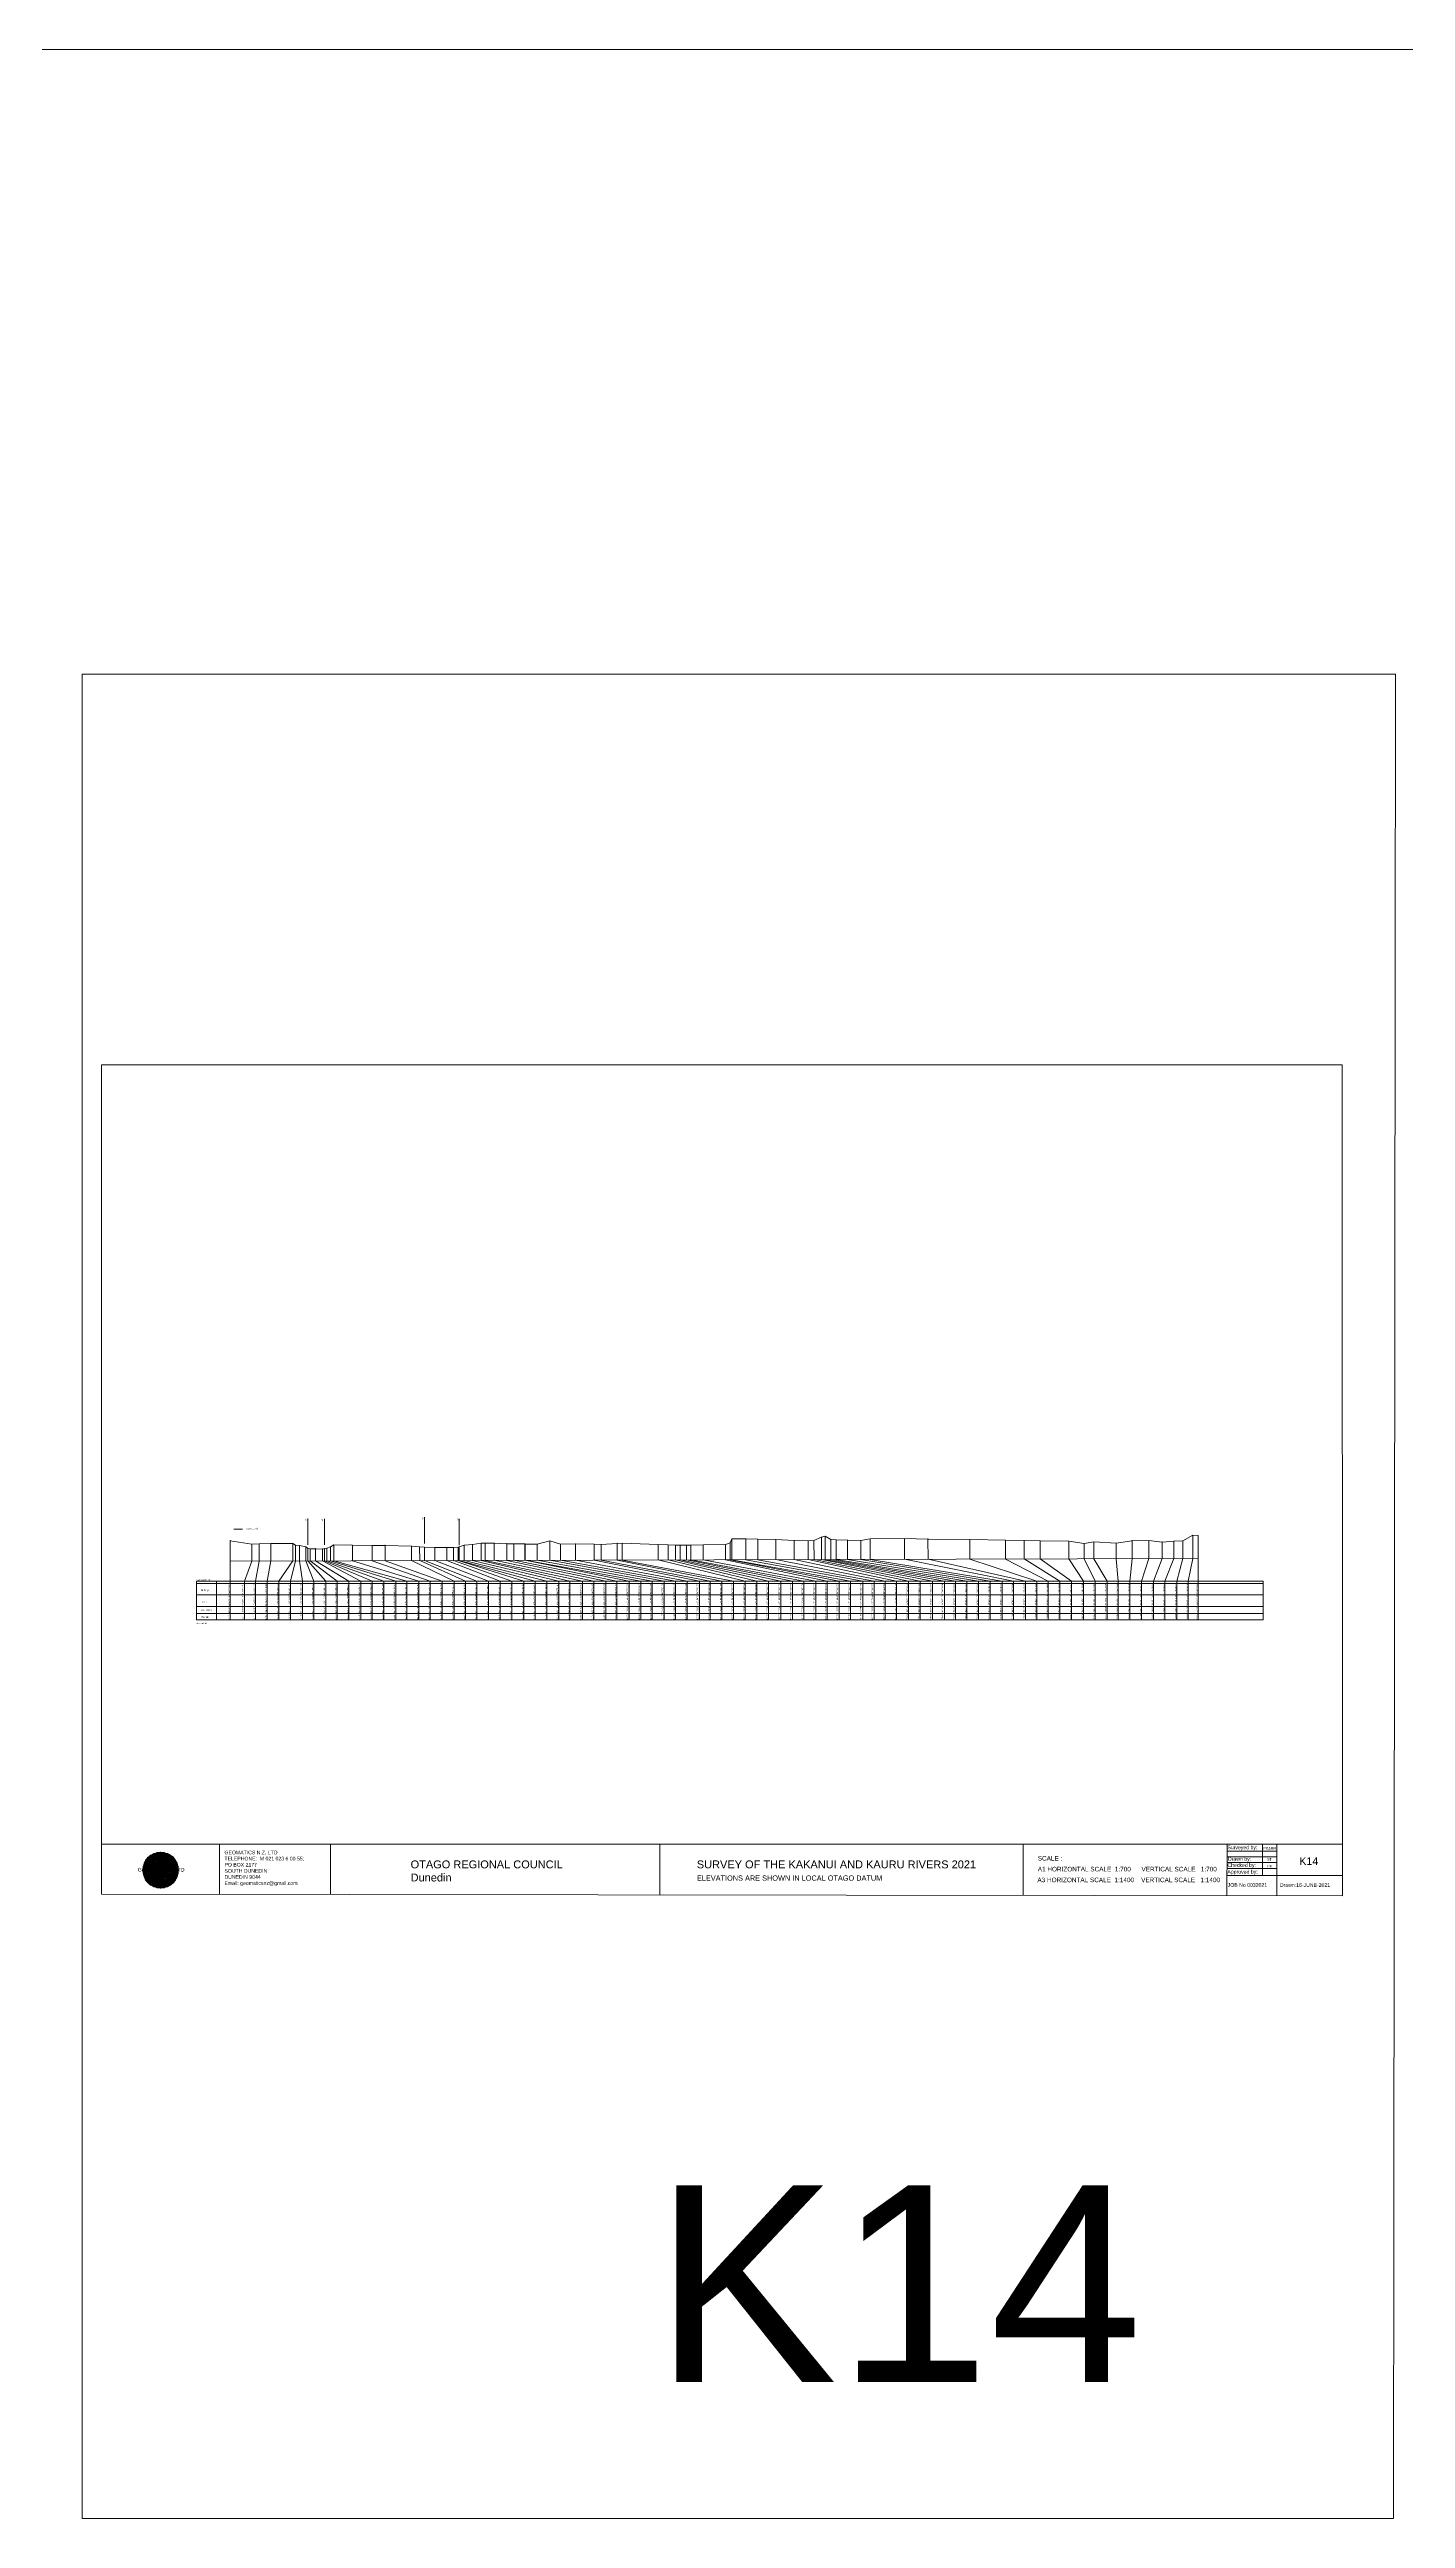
# Model space of a CAD drawing. Header units: millimetres. Extents: x -13804604 to 13046302109, y -19137686871 to 1424964600.
# Drawn here: x -2583307 to -2100456, y -188574 to 690096 of the extents above; entities that cross this region are included whole.
import ezdxf

# ---------------------------------------------------------------- set-up
doc = ezdxf.new("R2010")
doc.units = ezdxf.units.MM
doc.header["$PDMODE"] = 35
doc.header["$PDSIZE"] = 20
doc.layers.get('0').update_dxf_attribs({"lineweight": 0})
doc.layers.add('Datum revision K8-21', color=7, linetype='Continuous', lineweight=0)
doc.layers.add('geo', color=7, linetype='Continuous', lineweight=0)
doc.styles.get("Standard").update_dxf_attribs({"font": 'arial.ttf'})

# ---------------------------------------------------------------- blocks, each defined once
blk = doc.blocks.new('Geomatics_Circle_SPT')
at = {"layer": 'geo', "color": 2, "linetype": 'Continuous', "lineweight": 0}
for p, q in [((0, 25.2), (-25.2, 0)), ((-24.7, 4.9), (-4.9, 24.7)), ((-24.7, -4.9), (4.9, 24.7)), ((4.9, -24.7), (-24.7, 4.9)), ((-24.7, 0), (0, -24.7)), ((-9.7, 23.3), (-23.3, 9.6)), ((9.7, 23.3), (-23.3, -9.7)), ((-23.3, 9.7), (9.7, -23.3)), ((-21, 14), (-14, 21)), ((-21, -14), (14, 21)), ((14, -21), (-21, 14)), ((0, 0), (-17.8, 17.8)), ((0, 0), (-17.8, -17.8)), ((-14, 21), (21, -14)), ((21, 14), (-14, -21)), ((23.3, -9.7), (-9.7, 23.3)), ((-9.7, -23.3), (23.3, 9.7)), ((-4.9, 24.7), (24.7, -4.9)), ((24.7, 4.9), (-4.9, -24.7)), ((25.2, 0), (0, 25.2)), ((0, 0), (17.8, 17.8)), ((0, 0), (17.8, -17.8)), ((0, -24.8), (25.2, 0)), ((4.9, 24.7), (24.7, 4.9)), ((23.3, 9.7), (9.7, 23.3)), ((14, 21), (21, 14)), ((17.8, 18.1), (17.8, 18.1)), ((-4.9, -24.7), (-24.7, -4.9)), ((-23.3, -9.7), (-9.7, -23.3)), ((-14, -21), (-21, -14)), ((-17.8, -17.8), (-17.8, -17.8)), ((24.7, -4.9), (4.9, -24.7)), ((4.9, -24.7), (4.9, -24.7)), ((9.7, -23.3), (23.3, -9.7)), ((21, -14), (14, -21)), ((18.1, -17.8), (18.1, -17.8))]:
    blk.add_line(p, q, dxfattribs=at)
at = {"layer": 'geo', "color": 1, "linetype": 'Continuous', "lineweight": 0}
for p, q in [((-25.2, 0), (9.7, 23.3)), ((-25.2, 0), (-9.6, 23.3)), ((-25.2, 0), (23.3, 9.7)), ((-25.2, 0), (-23.3, 9.7)), ((-23.3, -9.7), (-25.2, 0)), ((-9.6, -23.3), (-25.2, 0)), ((9.7, -23.3), (-25.2, 0)), ((-4.9, 24.8), (-24.7, -4.9)), ((4.9, 24.7), (-24.7, 4.9)), ((14, 21), (-24.7, -4.9)), ((-14, 21), (-24.7, 4.9)), ((21, 14), (-24.7, 4.9)), ((-21, 14), (-24.7, -4.9)), ((0, 0), (-24.7, 4.9)), ((-24.7, 4.9), (-21, -14)), ((-24.7, 4.9), (-4.9, -24.7)), ((-24.7, 4.9), (14, -21)), ((-24.7, 4.9), (-24.7, 4.9)), ((0, 0), (-24.7, -4.9)), ((-23.3, 9.7), (0, 25.2)), ((-23.3, -9.6), (0, 25.2)), ((-23.3, -9.6), (17.8, 17.8)), ((-23.3, 9.7), (-17.8, 17.9)), ((-23.3, -9.6), (-17.8, 17.9)), ((-23.3, 9.7), (17.8, 17.8)), ((-17.8, -17.8), (-23.3, 9.7)), ((0, -25.2), (-23.3, 9.7)), ((-23.3, 9.7), (17.8, -17.8)), ((-23.3, 9.7), (25.2, 0)), ((-23.3, 9.4), (-23.3, 9.4)), ((-23.3, -9.7), (25.2, 0)), ((4.9, 24.8), (-21, -14)), ((-4.9, 24.7), (-21, 14)), ((14, 21), (-21, 14)), ((-14, 21), (-21, -14)), ((0, 0), (-21, 14)), ((-21, 14), (-14, -21)), ((-21, 14), (4.9, -24.7)), ((-21, 14), (-21, 14)), ((24.7, 4.9), (-21, 14)), ((0, 0), (-21, -14)), ((-17.9, 17.6), (-17.9, 17.6)), ((-17.8, 17.8), (9.7, 23.3)), ((-17.8, 17.8), (-9.6, 23.3)), ((-17.8, -17.8), (9.7, 23.3)), ((-17.8, -17.8), (-9.7, 23.3)), ((-9.7, -23.3), (-17.8, 17.8)), ((-17.8, 17.8), (9.7, -23.3)), ((-17.8, 17.8), (23.3, -9.6)), ((-17.8, 17.8), (23.3, 9.7)), ((-17.8, -17.8), (23.3, 9.7)), ((4.9, 24.7), (-14, 21)), ((-4.9, 24.7), (-14, -20.9)), ((0, 0), (-14, 21)), ((-14, 21), (-4.9, -24.7)), ((-14, 21), (-14, 21)), ((24.7, -4.9), (-14, 21)), ((21, 14), (-14, 21)), ((-14, -21), (24.7, 4.9)), ((0, 0), (-14, -21)), ((-9.8, 23.1), (-9.8, 23.1)), ((-9.7, 23.3), (0, 25.2)), ((-9.7, 23.3), (0, -25.2)), ((-9.7, -23.3), (0, 25.2)), ((-9.6, 23.3), (17.8, -17.8)), ((-9.6, 23.3), (25.2, 0)), ((-9.6, 23.3), (17.8, 17.8)), ((-9.6, -23.3), (17.8, 17.9)), ((25.2, 0), (-9.6, -23.3)), ((0, 0), (-4.9, 24.7)), ((-4.9, 24.7), (-4.9, 24.7)), ((21, -14), (-4.9, 24.7)), ((24.8, 4.9), (-4.9, 24.7)), ((14, 21), (-4.9, 24.7)), ((-4.9, -24.7), (21, 14)), ((0, 0), (-4.9, -24.7)), ((-0.2, 25.1), (-0.2, 25.1)), ((0, 25.2), (9.7, -23.3)), ((0, 25.2), (23.3, -9.7)), ((0, 25.2), (23.3, 9.7)), ((0, 25.2), (9.7, 23.3)), ((0, 0), (4.9, 24.7)), ((0, -25.2), (9.7, 23.3)), ((0, 0), (14, 21)), ((0, 0), (21, 14)), ((23.3, 9.7), (0, -25.2)), ((0, 0), (24.8, 4.9)), ((0, 0), (4.9, -24.7)), ((0, 0), (14, -21)), ((0, 0), (21, -14)), ((0, 0), (24.8, -4.9)), ((21, 14), (4.9, 24.8)), ((14, -21), (4.9, 24.7)), ((24.7, -4.9), (4.9, 24.7)), ((4.9, 24.7), (4.9, 24.7)), ((4.9, -24.7), (14, 21)), ((4.9, -24.7), (24.7, 4.9)), ((9.4, 23.3), (9.4, 23.3)), ((9.7, 23.3), (17.8, -17.8)), ((9.7, 23.3), (25.2, 0)), ((9.7, 23.3), (17.8, 17.9)), ((17.8, 17.8), (9.7, -23.3)), ((25.2, 0), (9.7, -23.3)), ((21, -14), (14, 21)), ((24.7, 4.9), (14, 21)), ((14, 21), (14, 21)), ((14, -21), (21, 14)), ((17.6, 17.9), (17.6, 17.9)), ((17.8, 17.8), (23.3, -9.7)), ((17.8, 17.8), (23.3, 9.7)), ((23.3, 9.7), (17.8, -17.8)), ((24.7, -4.9), (21, 14)), ((21, 14), (21, 14)), ((21, -14), (24.7, 4.9)), ((23.1, 9.8), (23.1, 9.8)), ((23.3, 9.7), (25.2, 0)), ((25.2, 0), (23.3, -9.6)), ((24.7, 4.9), (24.7, 4.9)), ((25.1, 0.2), (25.1, 0.2)), ((-25.2, 0), (23.3, -9.7)), ((-25.1, -0.2), (-25.1, -0.2)), ((-24.7, -4.9), (-24.7, -4.9)), ((-24.7, -4.9), (-14, -21)), ((-24.7, -4.9), (4.9, -24.7)), ((-24.7, -4.9), (21, -14)), ((-17.8, -17.8), (-23.3, -9.7)), ((0, -25.2), (-23.3, -9.6)), ((17.8, -17.8), (-23.3, -9.6)), ((-23.1, -9.8), (-23.1, -9.8)), ((-21, -14), (24.7, -4.9)), ((-21, -14), (-21, -14)), ((-21, -14), (-4.9, -24.7)), ((-21, -14), (14, -21)), ((23.3, -9.7), (-17.8, -17.8)), ((-9.6, -23.3), (-17.8, -17.8)), ((9.7, -23.3), (-17.8, -17.8)), ((-17.6, -17.9), (-17.6, -17.9)), ((-14, -21), (21, -14)), ((-14, -21), (-14, -21)), ((-14, -21), (4.9, -24.7)), ((17.8, -17.8), (-9.7, -23.3)), ((0, -25.2), (-9.7, -23.3)), ((-9.4, -23.3), (-9.4, -23.3)), ((-4.9, -24.7), (24.7, -4.9)), ((-4.9, -24.7), (14, -21)), ((-4.9, -24.7), (-4.9, -24.7)), ((23.3, -9.6), (0, -25.2)), ((9.7, -23.3), (0, -25.2)), ((0.2, -25.1), (0.2, -25.1)), ((4.9, -24.7), (21, -14)), ((4.9, -24.7), (4.9, -24.7)), ((17.8, -17.8), (9.7, -23.3)), ((9.8, -23.1), (9.8, -23.1)), ((14, -21), (24.7, -4.9)), ((14, -21), (14, -21)), ((23.3, -9.6), (17.8, -17.8)), ((17.9, -17.6), (17.9, -17.6)), ((21, -14), (21, -14)), ((23.3, -9.4), (23.3, -9.4)), ((24.7, -4.9), (24.7, -4.9))]:
    blk.add_line(p, q, dxfattribs=at)
at = {"layer": 'geo', "color": 114, "linetype": 'Continuous', "lineweight": 0}
for p, q in [((17.9, 17.8), (-25.2, 0)), ((-24.7, 4.9), (14, 21)), ((-24.7, -4.9), (21, 14)), ((-14, -21), (-24.7, 4.9)), ((9.7, 23.3), (-23.3, 9.7)), ((0, 0), (-23.3, 9.7)), ((-23.3, 9.7), (-9.7, -23.3)), ((0, 0), (-23.3, -9.7)), ((-4.9, -24.7), (-21, 14)), ((-20.9, 14), (4.9, 24.7)), ((24.8, 4.9), (-20.9, -14)), ((0, 25.2), (-17.8, 17.8)), ((-17.8, 17.8), (0, -25.2)), ((-14, 21), (-4.9, 24.7)), ((4.9, -24.7), (-14, 21)), ((0, 0), (-9.7, 23.3)), ((0, 0), (-9.7, -23.3)), ((-4.9, 24.7), (14, -21)), ((17.8, -17.8), (0, 25.2)), ((0, 0), (9.7, 23.3)), ((0, 0), (23.3, 9.7)), ((0, 0), (9.7, -23.3)), ((0, 0), (23.3, -9.7)), ((4.9, 24.7), (21, -14)), ((23.3, -9.7), (9.7, 23.3)), ((14, 21), (24.7, -4.9)), ((25.2, 0), (17.8, 17.8)), ((21, 14), (24.7, 4.9)), ((-25.2, 0), (-17.8, -17.8)), ((-21, -14), (-24.7, -4.9)), ((-17.8, -17.8), (25.2, 0)), ((24.8, -4.9), (-14, -21)), ((-9.6, -23.3), (23.3, -9.7)), ((21, -14), (-4.9, -24.8)), ((0, -25.2), (17.9, -17.8)), ((14, -21), (4.9, -24.8))]:
    blk.add_line(p, q, dxfattribs=at)
at = {"layer": 'geo', "color": 250, "linetype": 'Continuous', "lineweight": 0}
for p, q in [((0, 0), (-25.2, 0)), ((24.7, 4.9), (-24.7, 4.9)), ((-24.7, 4.9), (-24.7, -4.9)), ((-23.3, 9.7), (23.3, 9.7)), ((-23.3, 9.7), (-23.3, 9.7)), ((-23.3, -9.7), (-23.3, 9.7)), ((21, 14), (-21, 14)), ((-21, 14), (-21, -14)), ((-17.8, 17.8), (17.8, 17.8)), ((-17.8, -17.8), (-17.8, 17.8)), ((-14, 21), (-14, 21)), ((14, 21), (-14, 21)), ((-14, 20.9), (-14, -21)), ((-9.7, 23.3), (9.7, 23.3)), ((-9.7, -23.3), (-9.7, 23.3)), ((-4.9, 24.7), (4.9, 24.7)), ((-4.9, 24.7), (-4.9, -24.7)), ((0, 0), (0, 25.2)), ((0, 0), (0, -25.2)), ((0, 0), (25.2, 0)), ((4.9, 24.7), (4.9, -24.7)), ((9.7, -23.3), (9.7, 23.3)), ((14, 21), (14, -21)), ((17.8, -17.8), (17.8, 17.8)), ((21, 14), (21, 14)), ((21, -14), (21, 14)), ((23.3, 9.7), (23.3, -9.7)), ((24.7, 4.9), (24.7, 4.9)), ((24.7, -4.9), (24.7, 4.9)), ((-24.7, -4.9), (24.7, -4.9)), ((23.3, -9.7), (-23.3, -9.7)), ((-21, -14), (21, -14)), ((17.8, -17.8), (-17.8, -17.8)), ((-14, -21), (14, -21)), ((9.7, -23.3), (-9.7, -23.3)), ((-4.9, -24.7), (4.9, -24.7))]:
    blk.add_line(p, q, dxfattribs=at)
blk = doc.blocks.new('GeomaticsNZ TITLE BLOCK')
at = {"color": 7, "linetype": 'Continuous', "lineweight": 0}
for p, q in [((0, 94.9), (0, 1579.2)), ((0, 1579.2), (2363.4, 1579.2)), ((2363.4, 1579.2), (2364, 94.9)), ((2364, 94.9), (0, 94.9)), ((0, 94.9), (0, 0)), ((15.9, 94.9), (2364, 94.9)), ((224.3, 95.2), (224.3, -0.3)), ((2364, 94.9), (382.6, 94.9)), ((435.8, 95.2), (435.8, -0.7)), ((1063.4, 94.9), (1063.4, -2.4)), ((1755.4, 94.9), (1755.4, -2.6)), ((2143.9, 94.9), (2143.7, -3)), ((2211.5, 94.9), (2211.5, 36.1)), ((2238.6, 94.8), (2238.6, -3.2)), ((2364, -3.5), (2364, 94.9)), ((2143.6, 60.4), (2238.6, 60.4)), ((2143.8, 48.6), (2238.6, 48.6)), ((2143.9, 81.9), (2238.6, 81.7)), ((2143.9, 71), (2238.6, 71)), ((0, 0), (2364, -3.5)), ((2143.8, 35.4), (2364, 35.3))]:
    blk.add_line(p, q, dxfattribs=at)
at = {"color": 7, "linetype": 'Continuous', "lineweight": 0, "xscale": 1.36, "yscale": 1.36, "zscale": 1.36}
blk.add_blockref('Geomatics_Circle_SPT', (112.4, 45.7), dxfattribs=at)
at = {"color": 7, "linetype": 'Continuous', "lineweight": 0}
for s, p in [('PK&RR', (2213.2, 84.8)), ('ST', (2220.3, 63.6)), ('PK', (2220.4, 50.6))]:
    blk.add_text(s, height=5, dxfattribs=at).set_placement(p)
at = {"color": 7, "linetype": 'Continuous', "lineweight": 0, "attachment_point": 1}
for s, width, heights, insert, char_height in [('{\\C256;Geomatics N.Z. LTD                   }', 125.079, [15.8], (68.8, 49.9), 7), ('{\\C256;GEOMATICS N.Z. LTD                   \\PTELEPHONE:  M 021 023 6 00 55;\\PPO BOX 2177\\PSOUTH DUNEDIN\\PDUNEDIN 9044\\PEmail: geomaticsnz@gmail.com}', 3535.727, [94.7], (234, 82.7), 7), ('{\\C256;OTAGO REGIONAL COUNCIL\\PDunedin}', 3535.727, [0], (588.6, 64), 15), ('{\\C256;SURVEY OF THE KAKANUI AND KAURU RIVERS 2021}', 3535.727, [0], (1133.8, 64), 15), ('{\\C256;Surveyed by:}', 3535.727, [0], (2144.7, 92.4), 7), ('{\\C256;Checked by:}', 3535.727, [0], (2144.7, 58.6), 7), ('{\\C256;Drawn by:}', 3535.727, [0], (2145.8, 70.4), 7), ('{\\C256;ELEVATIONS ARE SHOWN IN LOCAL OTAGO DATUM}', 3535.727, [0], (1134.1, 35.4), 10), ('{\\C256;Approved by:}', 3535.727, [0], (2144.7, 45.9), 7), ('{\\C256;JOB No 0032021}', 3535.727, [0], (2145.3, 20.8), 7), ('{\\C256;Drawn:16-JUNE-2021}', 3535.727, [0], (2244.7, 20.7), 7)]:
    blk.add_mtext_dynamic_manual_height_columns(s, width=width, gutter_width=159, heights=heights, dxfattribs=dict(at, insert=insert, char_height=char_height))

msp = doc.modelspace()

# ---------------------------------------------------------------- linework, layer by layer
at = {"color": 7, "linetype": 'Continuous', "lineweight": 0}
for p, q in [((-2518898.546, 159420), (-2518898.546, 131248.305)), ((-2511217.244, 158190), (-2511217.244, 152182.751)), ((-2508613.799, 158320), (-2508613.799, 152189.682)), ((-2504433.652, 158401), (-2504433.652, 152200.811)), ((-2496571.307, 158361), (-2496571.307, 152221.742)), ((-2429544.217, 158513), (-2429544.217, 152400.184)), ((-2424982.796, 158583), (-2424982.796, 152470.184)), ((-2420499.479, 158354), (-2420499.479, 152424.263)), ((-2418005.983, 158274), (-2418005.983, 152430.901)), ((-2414043.736, 158284), (-2414043.736, 152441.45)), ((-2413883.202, 158224), (-2413883.202, 152441.877)), ((-2409666.595, 158174), (-2409666.595, 152453.102)), ((-2405121.437, 159314), (-2405121.437, 152465.203)), ((-2401337.573, 158194), (-2401337.573, 152475.276)), ((-2395943.585, 158304), (-2395943.585, 152489.636)), ((-2381114.377, 158465), (-2381114.377, 152529.115)), ((-2379375.595, 158555), (-2379375.595, 152533.744)), ((-2340944.4, 158687), (-2340944.4, 152636.057)), ((-2340295.726, 160117), (-2340295.726, 152637.784)), ((-2335306.79, 160087), (-2335306.79, 152651.065)), ((-2331077.393, 159947), (-2331077.393, 152662.325)), ((-2324654.207, 159807), (-2324654.207, 152679.425)), ((-2318137.77, 159527), (-2318137.77, 152696.773)), ((-2313182.396, 159338), (-2313164.751, 152710.013)), ((-2311091.982, 159458), (-2311074.032, 152715.579)), ((-2307106.205, 161038), (-2307106.205, 152726.142)), ((-2305069.94, 159788), (-2305051.154, 152731.613)), ((-2303228.142, 159748), (-2303209.476, 152736.516)), ((-2299110.259, 159628), (-2299110.259, 152747.429)), ((-2294431.375, 159528), (-2294431.375, 152759.885)), ((-2291095.93, 160108), (-2291076.391, 152768.817)), ((-2278883.999, 160139), (-2278864.464, 152801.328)), ((-2270510.333, 160009), (-2270491.204, 152823.62)), ((-2255646.486, 159830), (-2255627.939, 152863.189)), ((-2220367.14, 159231), (-2220356.404, 152957.09)), ((-2214880.22, 158441), (-2214870.861, 152971.694)), ((-2211454.255, 159041), (-2211443.885, 152980.817)), ((-2203570.218, 158562), (-2203560.704, 153001.804)), ((-2197857.095, 159412), (-2197846.152, 153017.017)), ((-2191879.7, 159472), (-2191868.682, 153032.931)), ((-2187189.723, 158932), (-2187179.65, 153045.414)), ((-2182984.54, 159192), (-2182974.041, 153056.61)), ((-2179812.471, 159423), (-2179801.591, 153065.056)), ((-2176205.755, 161333), (-2176191.624, 153074.667)), ((-2174286.647, 161223), (-2174286.647, 131248.305)), ((-2518898.546, 152162.302), (-2174272.519, 153079.776)), ((-2511217.244, 152182.751), (-2513784.341, 145000)), ((-2508613.799, 152189.682), (-2509897.126, 145000)), ((-2504433.652, 152200.811), (-2505743.984, 145000)), ((-2496571.307, 152221.742), (-2501649.734, 145000)), ((-2495620.257, 152224.274), (-2497467.146, 145000)), ((-2495620.257, 157771), (-2495620.257, 152224.274)), ((-2494266.726, 157701), (-2494266.726, 152227.877)), ((-2494266.726, 152227.877), (-2493166.772, 145000)), ((-2492041.508, 157271), (-2492041.508, 152233.801)), ((-2492041.508, 152233.801), (-2489118.708, 145000)), ((-2491302.457, 156641), (-2491302.457, 152235.769)), ((-2491302.457, 152235.769), (-2484921.702, 145000)), ((-2490398.926, 156551), (-2490398.926, 152238.174)), ((-2490398.926, 152238.174), (-2480848.101, 145000)), ((-2486015.741, 156461), (-2486015.741, 152249.843)), ((-2486015.741, 152249.843), (-2472436.372, 145000)), ((-2485332.027, 156641), (-2485332.027, 152251.664)), ((-2485332.027, 152251.664), (-2468395.516, 145000)), ((-2484496.111, 156721), (-2484496.111, 152253.889)), ((-2484496.111, 152253.889), (-2464290.026, 145000)), ((-2483276.597, 157201), (-2483276.597, 152257.136)), ((-2459930.76, 145000), (-2483276.597, 152257.136)), ((-2481996.986, 157901), (-2481996.986, 152260.542)), ((-2456009.644, 145000), (-2481996.986, 152260.542)), ((-2475445.568, 157782), (-2475445.568, 152277.984)), ((-2475445.568, 152277.984), (-2451788.812, 145000)), ((-2468336.466, 157682), (-2468336.466, 152296.91)), ((-2447763.351, 145000), (-2468336.466, 152296.91)), ((-2463811.581, 157762), (-2463811.581, 152308.956)), ((-2463811.581, 152308.956), (-2443447.216, 145000)), ((-2454332.748, 157502), (-2454332.748, 152334.191)), ((-2454332.748, 152334.191), (-2439212.7, 145000)), ((-2449793.593, 157133), (-2449793.593, 152346.275)), ((-2446029.328, 157023), (-2446029.328, 152356.297)), ((-2446029.328, 152356.297), (-2426933.494, 145000)), ((-2441814.369, 156963), (-2441814.369, 152367.518)), ((-2441814.369, 152367.518), (-2422802.833, 145000)), ((-2439423.703, 157013), (-2439423.703, 152373.882)), ((-2439423.703, 152373.882), (-2418653.967, 145000)), ((-2437821.44, 157103), (-2437821.44, 152378.148)), ((-2437821.44, 152378.148), (-2414408.693, 145000)), ((-2437367.032, 157253), (-2437367.032, 152379.358)), ((-2410344.094, 145000), (-2437367.032, 152379.358)), ((-2435669.131, 157813), (-2435669.131, 152383.878)), ((-2435669.131, 152383.878), (-2406249.102, 145000)), ((-2432686.66, 158113), (-2432686.66, 152391.818)), ((-2401938.583, 145000), (-2432686.66, 152391.818)), ((-2429544.217, 152400.184), (-2397998.326, 145000)), ((-2424982.796, 152470.184), (-2389468.707, 145000)), ((-2385250.93, 145000), (-2420499.479, 152424.263)), ((-2418005.983, 152430.901), (-2381245.263, 145000)), ((-2376911.411, 145000), (-2414043.736, 152441.45)), ((-2409666.595, 152453.102), (-2368690.899, 145000)), ((-2364380.996, 145000), (-2405121.437, 152465.203)), ((-2401337.573, 152475.276), (-2360340.047, 145000)), ((-2356198.396, 145000), (-2395943.585, 152489.636)), ((-2386888.515, 158065), (-2386888.515, 152513.743)), ((-2348105.897, 145000), (-2386888.515, 152513.743)), ((-2381114.377, 152529.115), (-2343893.007, 145000)), ((-2339740.476, 145000), (-2379375.595, 152533.744)), ((-2366622.347, 158066), (-2366622.347, 152567.696)), ((-2366622.347, 152567.696), (-2335649.892, 145000)), ((-2362977.193, 157916), (-2362977.193, 152577.4)), ((-2362977.193, 152577.4), (-2331391.916, 145000)), ((-2360418.793, 157846), (-2360418.793, 152584.212)), ((-2360418.793, 152584.212), (-2327238.774, 145000)), ((-2358691.127, 157826), (-2358691.127, 152588.811)), ((-2358691.127, 152588.811), (-2322914.819, 145000)), ((-2356501.196, 157826), (-2356501.196, 152594.641)), ((-2318752.513, 145000), (-2356501.196, 152594.641)), ((-2354983.754, 157806), (-2354983.754, 152598.681)), ((-2354983.754, 152598.681), (-2314711.413, 145000)), ((-2342561.152, 158066), (-2342561.152, 152631.753)), ((-2342561.152, 152631.753), (-2306344.159, 145000)), ((-2302179.775, 145000), (-2340944.4, 152636.057)), ((-2340295.726, 152637.784), (-2298068.786, 145000)), ((-2293744.221, 145000), (-2335306.79, 152651.065)), ((-2331077.393, 152662.325), (-2289633.232, 145000)), ((-2285761.356, 145000), (-2324654.207, 152679.425)), ((-2318137.77, 152696.773), (-2281662.219, 145000)), ((-2313164.751, 152710.013), (-2277476.209, 145000)), ((-2311074.032, 152715.579), (-2273292.643, 145000)), ((-2307106.205, 152726.142), (-2264578.51, 145000)), ((-2305051.154, 152731.613), (-2260703.702, 145000)), ((-2303209.476, 152736.516), (-2256664.679, 145000)), ((-2299110.259, 152747.429), (-2252530.231, 145000)), ((-2294431.375, 152759.885), (-2248364.015, 145000)), ((-2291076.391, 152768.817), (-2244134.141, 145000)), ((-2278864.464, 152801.328), (-2240031.583, 145000)), ((-2270491.204, 152823.62), (-2235738.174, 145000)), ((-2255627.939, 152863.189), (-2231730.919, 145000)), ((-2220356.404, 152957.09), (-2215131.79, 145000)), ((-2214870.861, 152971.694), (-2210952.378, 145000)), ((-2211443.885, 152980.817), (-2206742.298, 145000)), ((-2203560.704, 153001.804), (-2202790.881, 145000)), ((-2197846.152, 153017.017), (-2198631.629, 145000)), ((-2191868.682, 153032.931), (-2194472.378, 145000)), ((-2187179.65, 153045.414), (-2190263.642, 145000)), ((-2182974.041, 153056.61), (-2186137.991, 145000)), ((-2179801.591, 153065.056), (-2181916.304, 145000)), ((-2176191.624, 153074.667), (-2177868.484, 145000)), ((-2530867.895, 145000), (-2530867.895, 131248.305)), ((-2530867.895, 145000), (-2151232.965, 145000)), ((-2530867.895, 144147.709), (-2151230.597, 144147.709)), ((-2523854.746, 145000), (-2523854.746, 131248.305)), ((-2513784.341, 131248.305), (-2513784.341, 145000)), ((-2509897.126, 131248.305), (-2509897.126, 145000)), ((-2505743.984, 131248.305), (-2505743.984, 145000)), ((-2501649.734, 131248.305), (-2501649.734, 145000)), ((-2497467.146, 131248.305), (-2497467.146, 145000)), ((-2493166.772, 131248.305), (-2493166.772, 145000)), ((-2489118.708, 131248.305), (-2489118.708, 145000)), ((-2484921.702, 131248.305), (-2484921.702, 145000)), ((-2480848.101, 131248.305), (-2480848.101, 145000)), ((-2472436.372, 131248.305), (-2472436.372, 145000)), ((-2468395.516, 131248.305), (-2468395.516, 145000)), ((-2464290.026, 131248.305), (-2464290.026, 145000)), ((-2459930.76, 131248.305), (-2459930.76, 145000)), ((-2456009.644, 131248.305), (-2456009.644, 145000)), ((-2451788.812, 131248.305), (-2451788.812, 145000)), ((-2447763.351, 131248.305), (-2447763.351, 145000)), ((-2443447.216, 131248.305), (-2443447.216, 145000)), ((-2439212.7, 131248.305), (-2439212.7, 145000)), ((-2431154.448, 131248.305), (-2431154.448, 145000)), ((-2426933.494, 131248.305), (-2426933.494, 145000)), ((-2422802.833, 131248.305), (-2422802.833, 145000)), ((-2418653.967, 131248.305), (-2418653.967, 145000)), ((-2414408.693, 145000), (-2414408.693, 131248.305)), ((-2410344.094, 145000), (-2410344.094, 131248.305)), ((-2406249.102, 145000), (-2406249.102, 131248.305)), ((-2401938.583, 145000), (-2401938.583, 131248.305)), ((-2397998.326, 145000), (-2397998.326, 131248.305)), ((-2389468.707, 131248.305), (-2389468.707, 145000)), ((-2385250.93, 131248.305), (-2385250.93, 145000)), ((-2381245.263, 131248.305), (-2381245.263, 145000)), ((-2376911.411, 131248.305), (-2376911.411, 145000)), ((-2372761.201, 131248.305), (-2372761.201, 145000)), ((-2368690.899, 131248.305), (-2368690.899, 145000)), ((-2364380.996, 131248.305), (-2364380.996, 145000)), ((-2360340.047, 145000), (-2360340.047, 131248.305)), ((-2356198.396, 131248.305), (-2356198.396, 145000)), ((-2348105.897, 131248.305), (-2348105.897, 145000)), ((-2343893.007, 131248.305), (-2343893.007, 145000)), ((-2339740.476, 131248.305), (-2339740.476, 145000)), ((-2335649.892, 131248.305), (-2335649.892, 145000)), ((-2331391.916, 131248.305), (-2331391.916, 145000)), ((-2327238.774, 131248.305), (-2327238.774, 145000)), ((-2322914.819, 131248.305), (-2322914.819, 145000)), ((-2318752.513, 131248.305), (-2318752.513, 145000)), ((-2314711.413, 131248.305), (-2314711.413, 145000)), ((-2306344.159, 131248.305), (-2306344.159, 145000)), ((-2302179.775, 131248.305), (-2302179.775, 145000)), ((-2298068.786, 131248.305), (-2298068.786, 145000)), ((-2293744.221, 131248.305), (-2293744.221, 145000)), ((-2289633.232, 131248.305), (-2289633.232, 145000)), ((-2285761.356, 131248.305), (-2285761.356, 145000)), ((-2281662.219, 131248.305), (-2281662.219, 145000)), ((-2277476.209, 131248.305), (-2277476.209, 145000)), ((-2273292.643, 131248.305), (-2273292.643, 145000)), ((-2268903.809, 131248.305), (-2268903.809, 145000)), ((-2264578.51, 131248.305), (-2264578.51, 145000)), ((-2260703.702, 131248.305), (-2260703.702, 145000)), ((-2256664.679, 131248.305), (-2256664.679, 145000)), ((-2252530.231, 131248.305), (-2252530.231, 145000)), ((-2248364.015, 131248.305), (-2248364.015, 145000)), ((-2244134.141, 131248.305), (-2244134.141, 145000)), ((-2240031.583, 131248.305), (-2240031.583, 145000)), ((-2235738.174, 131248.305), (-2235738.174, 145000)), ((-2231730.919, 131248.305), (-2231730.919, 145000)), ((-2223517.86, 131248.305), (-2223517.86, 145000)), ((-2219375.837, 131248.305), (-2219375.837, 145000)), ((-2215131.79, 131248.305), (-2215131.79, 145000)), ((-2210952.378, 131248.305), (-2210952.378, 145000)), ((-2206742.298, 131248.305), (-2206742.298, 145000)), ((-2202790.881, 131248.305), (-2202790.881, 145000)), ((-2198631.629, 131248.305), (-2198631.629, 145000)), ((-2194472.378, 131248.305), (-2194472.378, 145000)), ((-2190263.642, 131248.305), (-2190263.642, 145000)), ((-2186137.991, 131248.305), (-2186137.991, 145000)), ((-2181916.304, 131248.305), (-2181916.304, 145000)), ((-2177868.484, 131248.305), (-2177868.484, 145000)), ((-2151232.965, 145000), (-2151197.703, 131248.305)), ((-2530867.895, 140119.78), (-2151220.077, 140119.78)), ((-2530867.895, 135972.643), (-2151209.648, 135972.643)), ((-2530867.895, 133454.74), (-2151204.142, 133454.74)), ((-2530867.895, 131248.305), (-2151197.703, 131248.305)), ((-2527686.731, 129878.784), (-2527686.731, 129878.784))]:
    msp.add_line(p, q, dxfattribs=at)
at = {"color": 1, "linetype": 'Continuous', "lineweight": 0}
msp.add_line((-2517611.801, 163495.095), (-2514539.628, 163495.095), dxfattribs=at)
msp.add_lwpolyline([(-2518898.546, 159420), (-2511217.244, 158190), (-2508613.799, 158320), (-2504433.652, 158401), (-2496571.307, 158361), (-2495620.257, 157771), (-2494266.726, 157701), (-2492041.508, 157271), (-2491302.457, 156641), (-2490398.926, 156551), (-2488607.518, 156571), (-2486015.741, 156461), (-2485332.027, 156641), (-2484496.111, 156721), (-2483276.597, 157201), (-2481996.986, 157901), (-2475445.568, 157782), (-2468336.466, 157682), (-2463811.581, 157762), (-2454332.748, 157502), (-2451499.825, 157242), (-2449793.593, 157133), (-2446029.328, 157023), (-2441814.369, 156963), (-2439423.703, 157013), (-2437821.44, 157103), (-2437367.032, 157253), (-2435669.131, 157813), (-2432686.66, 158113), (-2429544.217, 158513), (-2428142.156, 158543), (-2424982.796, 158583), (-2420499.479, 158354), (-2418005.983, 158274), (-2414043.736, 158284), (-2413883.202, 158224), (-2409666.595, 158174), (-2405121.437, 159314), (-2401337.573, 158194), (-2395943.585, 158304), (-2389343.414, 158145), (-2386888.515, 158065), (-2381114.377, 158465), (-2379375.595, 158555), (-2366622.347, 158066), (-2362977.193, 157916), (-2360418.793, 157846), (-2358691.127, 157826), (-2356501.196, 157826), (-2354983.754, 157806), (-2350560.798, 157896), (-2342561.152, 158066), (-2340944.4, 158687), (-2340295.726, 160117), (-2335306.79, 160087), (-2331077.393, 159947), (-2324654.207, 159807), (-2318137.77, 159527), (-2313182.396, 159338), (-2311091.982, 159458), (-2308454.762, 160718), (-2307106.205, 161038), (-2305069.94, 159788), (-2303228.142, 159748), (-2299110.259, 159628), (-2294431.375, 159528), (-2291095.93, 160108), (-2278883.999, 160139), (-2270510.333, 160009), (-2255646.486, 159830), (-2242906.74, 159560), (-2236216.514, 159460), (-2230587.526, 159351), (-2220367.14, 159231), (-2214880.22, 158441), (-2211454.255, 159041), (-2203570.218, 158562), (-2197857.095, 159412), (-2191879.7, 159472), (-2187189.723, 158932), (-2182984.54, 159192), (-2179812.471, 159423), (-2176205.755, 161333), (-2174286.647, 161223)], dxfattribs=at)
at = {"color": 7, "linetype": 'Continuous', "lineweight": 0}
for points in [[(-2393515.955, 131248.305), (-2393515.955, 145000), (-2428159.352, 152403.871), (-2428142.156, 158543)], [(-2308454.762, 160718), (-2308433.476, 152722.608), (-2268903.809, 145000)], [(-2242906.74, 159560), (-2242889.002, 152897.103), (-2227750.338, 145000), (-2227750.338, 131248.305)], [(-2236216.514, 159460), (-2236216.514, 152914.867), (-2223517.86, 145000)], [(-2230587.526, 159351), (-2230570.431, 152929.898), (-2219375.837, 145000)], [(-2488607.518, 156571), (-2488595.996, 152242.974)], [(-2488595.996, 152242.974), (-2476719.857, 145000), (-2476719.857, 131248.305)], [(-2435175.385, 131248.305), (-2435175.385, 145000), (-2451470.327, 152341.811), (-2451499.825, 157242)], [(-2372761.201, 145000), (-2413883.202, 152441.877)], [(-2351902.143, 131248.305), (-2351902.143, 145000), (-2389343.414, 152507.207), (-2389343.414, 158145)], [(-2310464.683, 131248.305), (-2310464.683, 145000), (-2350560.798, 152610.456), (-2350560.798, 157896), (-2350560.798, 152610.456)]]:
    msp.add_lwpolyline(points, dxfattribs=at)
at = {"linetype": 'Continuous', "lineweight": 0}
for p in [(-2518898.546, 159420), (-2511217.244, 158190), (-2508613.799, 158320), (-2504433.652, 158401), (-2496571.307, 158361), (-2429544.217, 158513), (-2428142.156, 158543), (-2424982.796, 158583), (-2420499.479, 158354), (-2418005.983, 158274), (-2414043.736, 158284), (-2413883.202, 158224), (-2409666.595, 158174), (-2405121.437, 159314), (-2401337.573, 158194), (-2395943.585, 158304), (-2389343.414, 158145), (-2381114.377, 158465), (-2379375.595, 158555), (-2340944.4, 158687), (-2340295.726, 160117), (-2335306.79, 160087), (-2331077.393, 159947), (-2324654.207, 159807), (-2318137.77, 159527), (-2313182.396, 159338), (-2311091.982, 159458), (-2308454.762, 160718), (-2307106.205, 161038), (-2305069.94, 159788), (-2303228.142, 159748), (-2299110.259, 159628), (-2294431.375, 159528), (-2291095.93, 160108), (-2278883.999, 160139), (-2270510.333, 160009), (-2255646.486, 159830), (-2242906.74, 159560), (-2236216.514, 159460), (-2230587.526, 159351), (-2220367.14, 159231), (-2214880.22, 158441), (-2211454.255, 159041), (-2203570.218, 158562), (-2197857.095, 159412), (-2191879.7, 159472), (-2187189.723, 158932), (-2182984.54, 159192), (-2179812.471, 159423), (-2176205.755, 161333), (-2174286.647, 161223), (-2495620.257, 157771), (-2494266.726, 157701), (-2492041.508, 157271), (-2491302.457, 156641), (-2490398.926, 156551), (-2488607.518, 156571), (-2486015.741, 156461), (-2485332.027, 156641), (-2484496.111, 156721), (-2483276.597, 157201), (-2481996.986, 157901), (-2475445.568, 157782), (-2468336.466, 157682), (-2463811.581, 157762), (-2454332.748, 157502), (-2451499.825, 157242), (-2449793.593, 157133), (-2446029.328, 157023), (-2441814.369, 156963), (-2439423.703, 157013), (-2437821.44, 157103), (-2437367.032, 157253), (-2435669.131, 157813), (-2432686.66, 158113), (-2386888.515, 158065), (-2366622.347, 158066), (-2362977.193, 157916), (-2360418.793, 157846), (-2358691.127, 157826), (-2356501.196, 157826), (-2354983.754, 157806), (-2350560.798, 157896), (-2342561.152, 158066)]:
    msp.add_point(p, dxfattribs=at)
at = {"color": 7, "linetype": 'Continuous', "lineweight": 0}
msp.add_point((-2530867.895, 145000), dxfattribs=at)
at = {"layer": 'Datum revision K8-21'}
for p, q in [((-2491284.862, 157962.176), (-2491284.862, 167287.134)), ((-2485378.627, 157918.725), (-2485378.627, 167243.684)), ((-2449714.989, 158442.923), (-2449714.989, 167767.882)), ((-2437358.301, 157884.302), (-2437358.301, 167209.261)), ((-2449793.593, 152346.275), (-2431154.448, 145000))]:
    msp.add_line(p, q, dxfattribs=at)
at = {"layer": 'Datum revision K8-21', "color": 1}
msp.add_lwpolyline([(-5817455.326, 690095.837), (-5397924.414, 690095.837), (524538.068, 690095.837)], dxfattribs=at)
at = {"layer": 'Datum revision K8-21', "color": 32, "true_color": 0xcd6928}
msp.add_lwpolyline([(-2571616.638, 467741.201), (-2104037.168, 467741.201), (-2104800.945, -188574.413), (-2571616.638, -188574.413)], close=True, dxfattribs=at)

# ---------------------------------------------------------------- block references
at = {"color": 7, "linetype": 'Continuous', "lineweight": 0, "xscale": 186.8759599228005, "yscale": 186.8759599228005, "zscale": 186.8759599228005}
msp.add_blockref('GeomaticsNZ TITLE BLOCK', (-2564696.062, 33671.502), dxfattribs=at)

# ---------------------------------------------------------------- texts
at = {"color": 7, "linetype": 'Continuous', "lineweight": 0}
for s, height, p in [('Ground Level', 500, (-2513180.855, 163472.891)), ('DATUM 145.00', 500, (-2530938.642, 145146.766)), ('Northing', 500, (-2529341.636, 141560.657)), ('Ground Level', 500, (-2529396.364, 134533.521)), ('Chainage', 500, (-2529393.977, 132077.102)), ('Easting', 500, (-2529414.441, 137481.59)), ('Section K14', 500, (-2530938.653, 129797.682)), ('SCALE :  ', 1629.1211, (-2231408.645, 45568.609)), ('K14', 2715.2018, (-2138313.739, 44026.481)), ('A3 HORIZONTAL SCALE  1:1400    VERTICAL SCALE   1:1400 ', 1629.12108, (-2231547.583, 37900.739)), ('A1 HORIZONTAL SCALE  1:700      VERTICAL SCALE   1:700 ', 1629.12108, (-2231425.311, 41734.674))]:
    msp.add_text(s, height=height, dxfattribs=at).set_placement(p)
at = {"color": 7, "linetype": 'Continuous', "lineweight": 0, "insert": (-2368097.549, -69958.612), "char_height": 70000, "attachment_point": 1}
msp.add_mtext_dynamic_manual_height_columns('K14', width=97508.68034, gutter_width=25000, heights=[0], dxfattribs=at)
at = {"layer": 'Datum revision K8-21', "color": 7, "lineweight": 0}
for s, p in [('-2.18   159.42  1426121.10  5005833.70', (-2518960.72, 131345.343)), ('5.51    158.19  1426122.14  5005827.11', (-2514244.496, 131338.522)), ('8.11    158.32  1426122.20  5005824.33', (-2510092.833, 131339.204)), ('12.29   158.40  1426123.32  5005820.30', (-2505940.829, 131291.455)), ('20.15   158.36  1426126.23  5005812.98', (-2501788.825, 131347.048)), ('21.10   157.77  1426126.02  5005811.91', (-2497636.821, 131347.048)), ('22.46   157.70  1426126.17  5005810.54', (-2493485.158, 131347.048)), ('24.68   157.27  1426126.88  5005808.43', (-2489333.495, 131347.048)), ('25.42   156.64  1426127.28  5005807.78', (-2485181.491, 131347.048)), ('26.32   156.55  1426127.33  5005806.85', (-2481029.828, 131347.048)), ('28.12   156.57  1426127.63  5005805.07', (-2476877.824, 131347.048)), ('30.71   156.46  1426128.78  5005802.71', (-2472725.82, 131338.181)), ('31.39   156.64  1426128.96  5005802.05', (-2468573.816, 131338.181)), ('32.23   156.72  1426129.17  5005801.24', (-2464421.812, 131338.181)), ('33.45   157.20  1426129.25  5005799.99', (-2460269.808, 131338.181)), ('34.73   157.90  1426129.67  5005798.78', (-2456117.804, 131338.181)), ('41.28   157.78  1426131.30  5005792.43', (-2451965.8, 131358.644)), ('48.39   157.68  1426133.61  5005785.70', (-2447813.796, 131358.644)), ('52.91   157.76  1426134.79  5005781.33', (-2443661.792, 131338.522)), ('62.39   157.50  1426137.24  5005772.17', (-2439509.788, 131341.25)), ('65.22   157.24  1426138.10  5005769.47', (-2435357.784, 131341.25)), ('66.93   157.13  1426138.40  5005767.78', (-2431205.78, 131341.25)), ('70.69   157.02  1426139.19  5005764.09', (-2427053.776, 131334.429)), ('74.91   156.96  1426140.60  5005760.11', (-2422901.772, 131334.429)), ('77.30   157.01  1426140.94  5005757.72', (-2418750.109, 131334.429)), ('78.90   157.10  1426142.07  5005756.38', (-2414598.105, 131334.429)), ('79.36   157.25  1426142.42  5005756.01', (-2410446.101, 131334.429)), ('81.05   157.81  1426142.49  5005754.26', (-2406294.097, 131339.204)), ('84.04   158.11  1426143.37  5005751.41', (-2402142.434, 131339.204)), ('87.18   158.51  1426143.93  5005748.30', (-2397990.43, 131339.204)), ('88.58   158.54  1426144.17  5005746.91', (-2393838.426, 131339.204)), ('91.74   158.58  1426145.41  5005743.98', (-2389686.763, 131338.522)), ('96.22   158.35  1426146.23  5005739.55', (-2385534.759, 131338.522)), ('98.72   158.27  1426147.39  5005737.29', (-2381382.755, 131338.522)), ('102.68  158.28  1426149.42  5005733.76', (-2377230.751, 131291.455)), ('102.84  158.22  1426151.27  5005734.17', (-2373078.747, 131291.455)), ('107.06  158.17  1426150.62  5005729.55', (-2368926.743, 131291.455)), ('111.60  159.31  1426151.47  5005725.06', (-2364775.08, 131172.248)), ('115.39  158.19  1426151.58  5005721.15', (-2360623.076, 131291.455)), ('120.78  158.30  1426152.91  5005715.92', (-2356471.072, 131291.455)), ('127.38  158.15  1426154.71  5005709.57', (-2352319.068, 131291.455)), ('129.83  158.07  1426157.19  5005707.74', (-2348167.064, 131291.455)), ('135.61  158.47  1426157.74  5005701.88', (-2344015.06, 131291.455)), ('137.35  158.56  1426158.19  5005700.20', (-2339863.056, 131291.455)), ('150.10  158.07  1426160.66  5005687.64', (-2335711.052, 131291.455)), ('153.75  157.92  1426162.79  5005684.46', (-2331559.389, 131291.455)), ('156.30  157.85  1426163.80  5005682.09', (-2327407.385, 131291.455)), ('158.03  157.83  1426164.55  5005680.51', (-2323255.381, 131291.455)), ('160.22  157.83  1426164.90  5005678.33', (-2319103.377, 131291.455)), ('161.74  157.81  1426164.42  5005676.61', (-2314951.373, 131172.248)), ('166.16  157.90  1426165.61  5005672.35', (-2310799.71, 131291.455)), ('174.16  158.07  1426167.57  5005664.59', (-2306647.706, 131291.455)), ('175.78  158.69  1426168.93  5005663.30', (-2302496.043, 131291.455)), ('176.43  160.12  1426168.50  5005662.50', (-2298344.039, 131291.455)), ('181.42  160.09  1426170.55  5005657.90', (-2294192.035, 131172.248)), ('185.65  159.95  1426171.94  5005653.90', (-2290040.372, 131291.455)), ('192.07  159.81  1426173.93  5005647.79', (-2285888.368, 131291.455)), ('198.59  159.53  1426175.91  5005641.58', (-2281736.364, 131291.455)), ('203.54  159.34  1426176.64  5005636.63', (-2277584.36, 131347.048)), ('205.63  159.46  1426176.87  5005634.52', (-2273432.356, 131347.048)), ('208.27  160.72  1426178.13  5005632.14', (-2269280.352, 131347.048)), ('209.62  161.04  1426178.66  5005630.89', (-2265128.348, 131347.048)), ('211.65  159.79  1426179.11  5005628.90', (-2260976.344, 131347.048)), ('213.50  159.75  1426179.79  5005627.18', (-2256824.681, 131347.048)), ('217.61  159.63  1426181.09  5005623.27', (-2252672.677, 131347.048)), ('222.29  159.53  1426182.44  5005618.79', (-2248520.673, 131347.048)), ('225.63  160.11  1426183.04  5005615.49', (-2244368.669, 131347.048)), ('237.84  160.14  1426186.88  5005603.89', (-2240216.665, 131347.048)), ('246.21  160.01  1426189.39  5005595.90', (-2236064.661, 131347.048)), ('261.08  159.83  1426193.38  5005581.58', (-2231912.657, 131347.048)), ('273.82  159.56  1426197.86  5005569.62', (-2227760.653, 131347.048)), ('280.51  159.46  1426198.83  5005562.93', (-2223608.649, 131347.048)), ('286.14  159.35  1426200.01  5005557.41', (-2219456.645, 131347.048)), ('296.36  159.23  1426204.30  5005548.02', (-2215304.641, 131347.048)), ('301.84  158.44  1426203.89  5005542.18', (-2211152.637, 131338.181)), ('305.27  159.04  1426204.88  5005538.90', (-2207000.633, 131338.181)), ('313.15  158.56  1426207.70  5005531.51', (-2202848.629, 131338.181)), ('318.87  159.41  1426209.52  5005526.09', (-2198696.625, 131338.181)), ('324.84  159.47  1426211.46  5005520.43', (-2194544.621, 131338.181)), ('329.53  158.93  1426211.55  5005515.57', (-2190392.617, 131338.181)), ('333.74  159.19  1426213.54  5005511.77', (-2186240.613, 131338.181)), ('336.91  159.42  1426214.48  5005508.74', (-2182088.609, 131338.181)), ('340.52  161.33  1426215.43  5005505.26', (-2177936.605, 131338.181)), ('342.44  161.22  1426216.35  5005503.53', (-2174322.136, 131338.181))]:
    msp.add_text(s, height=500, rotation=90, dxfattribs=at).set_placement(p)
at = {"layer": 'Datum revision K8-21', "char_height": 500, "attachment_point": 1, "rotation": 90}
for insert in [(-2492269.527, 166520.123), (-2486363.293, 166476.672), (-2450699.655, 167000.871), (-2438027.098, 166579.187)]:
    msp.add_mtext_dynamic_manual_height_columns('W', width=3214.48154, gutter_width=25000, heights=[0], dxfattribs=dict(at, insert=insert))

doc.saveas('drawing.dxf')
